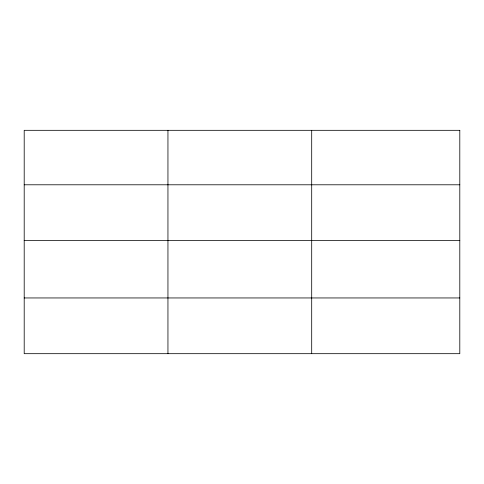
<?xml version="1.0" encoding="UTF-8"?>
<svg xmlns="http://www.w3.org/2000/svg" width="484" height="484" viewBox="0 0 484 484"><rect width="100%" height="100%" fill="white"/><g stroke="black" fill="none" stroke-linecap="round" stroke-linejoin="round"><path stroke-width="0.73" d="M24.2 184.791L459.8 184.791M24.2 240.524L459.8 240.524M24.2 297.95L459.8 297.95M311.696 130.317L311.696 353.683M167.948 130.317L167.948 353.683M459.8 130.317L24.2 130.317L24.2 353.683L459.8 353.683L459.8 130.317"/></g></svg>
